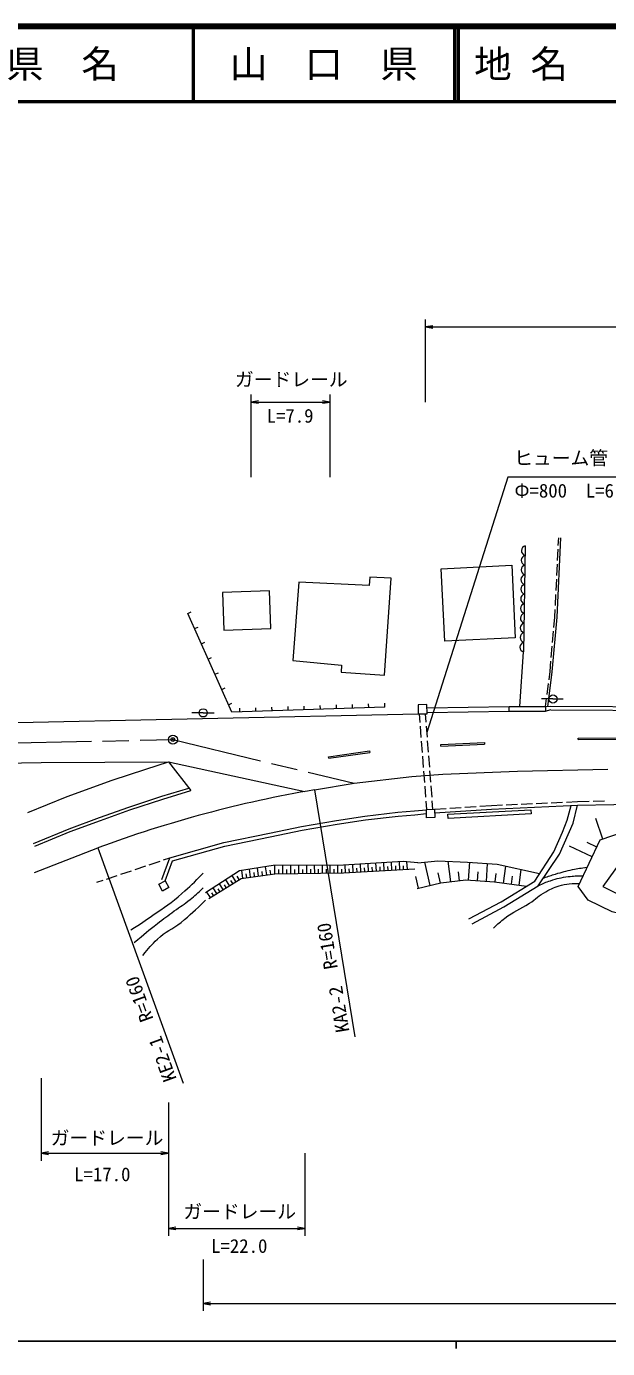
# Model space of a CAD drawing. Units: millimetres at full size, sheet at 1:1000; details may follow other scales. Extents: x 40000 to 680000, y 20000 to 380000.
# Drawn here: x 310828 to 388132, y 204000 to 380000 of the extents above; entities that cross this region are included whole.
import ezdxf
from ezdxf.enums import TextEntityAlignment as Align

# ---------------------------------------------------------------- set-up
doc = ezdxf.new("R2010")
doc.units = ezdxf.units.MM
doc.header["$LTSCALE"] = 1000
doc.header["$PDMODE"] = 32
doc.header["$PDSIZE"] = 500
doc.linetypes.add('CHAIN', pattern=[18.5, 12, -1.5, 3.5, -1.5])
for name, color, linetype, lineweight in [('M-BGD', 7, 'Continuous', 13), ('M-BMK', 2, 'CHAIN', 13), ('M-BMK-SRVR', 3, 'Continuous', 13), ('M-STR-HTXT', 7, 'Continuous', 13), ('M-TTL', 2, 'Continuous', 140), ('M-TTL-BAND', 7, 'Continuous', 25), ('M-TTL-LINE', 7, 'Continuous', 50)]:
    doc.layers.add(name, color=color, linetype=linetype, lineweight=lineweight)
doc.layers.add('M-TTL-TXT', color=7, linetype='Continuous')
doc.styles.add('ＭＳ ゴシック', font='')
doc.styles.get('ＭＳ ゴシック').set_extended_font_data('MS Gothic')

# ---------------------------------------------------------------- blocks, each defined once
blk = doc.blocks.new('open_arrow')
at = {"color": 0, "linetype": 'Continuous', "lineweight": -2}
blk.add_lwpolyline([(7.5, 1.25), (0, 0), (7.5, -1.25)], dxfattribs=at)

msp = doc.modelspace()

# ---------------------------------------------------------------- linework, layer by layer
at = {"layer": 'M-BGD'}
for p, q in [((381584, 310895), (381634, 311919)), ((377183, 310868), (376972, 296730)), ((381487, 308897), (381560, 310395)), ((381389, 306899), (381462, 308398)), ((381292, 304902), (381365, 306400)), ((381194, 302904), (381267, 304402)), ((332297, 301869), (332753, 302072)), ((381000, 300000), (381120, 301380)), ((381120, 301380), (381170, 302405)), ((333197, 299843), (333654, 300046)), ((380826, 298007), (380956, 299502)), ((334098, 297817), (334555, 298021)), ((380653, 296015), (380783, 297509)), ((334998, 295792), (335455, 295995)), ((376458, 289450), (376972, 296730)), ((335899, 293766), (336356, 293969)), ((380345, 293032), (380489, 294136)), ((380489, 294136), (380609, 295517)), ((380085, 291049), (380280, 292537)), ((336799, 291740), (337256, 291943)), ((380870, 290470), (379364, 290470)), ((379876, 289450), (380020, 290554)), ((380870, 290470), (382210, 290480)), ((334333, 288624), (335813, 288640)), ((337700, 289714), (338157, 289917)), ((339222, 288738), (339204, 289238)), ((341364, 288812), (341347, 289312)), ((343506, 288886), (343489, 289385)), ((345649, 288959), (345632, 289459)), ((347791, 289033), (347774, 289533)), ((349934, 289107), (349917, 289607)), ((352076, 289181), (352059, 289681)), ((354219, 289255), (354202, 289754)), ((356361, 289328), (356344, 289828)), ((358504, 289402), (358487, 289902)), ((375031, 288850), (375027, 289450)), ((379876, 289450), (380593, 289535)), ((379876, 289450), (379876, 288850)), ((379876, 288850), (380593, 289068)), ((334333, 288624), (332822, 288608)), ((363201, 287349), (363113, 288479)), ((364002, 287372), (363914, 288499)), ((363357, 285356), (363240, 286851)), ((364158, 285378), (364041, 286874)), ((384210, 285071), (384209, 285271)), ((351011, 282778), (356463, 283557)), ((356463, 283557), (356492, 283359)), ((363513, 283362), (363396, 284857)), ((364313, 283384), (364196, 284880)), ((365951, 284399), (371746, 284663)), ((365960, 284199), (365951, 284399)), ((365960, 284199), (371755, 284464)), ((371746, 284663), (371755, 284464)), ((351039, 282580), (351011, 282778)), ((351039, 282580), (356492, 283359)), ((363668, 281368), (363551, 282863)), ((364469, 281390), (364352, 282886)), ((363824, 279374), (363707, 280869)), ((364625, 279396), (364508, 280892)), ((349146, 278377), (354411, 279245)), ((363980, 277380), (363863, 278875)), ((364780, 277403), (364663, 278898)), ((364107, 275752), (364018, 276881)), ((364907, 275777), (364819, 276904)), ((372686, 276307), (374159, 276374)), ((374659, 276396), (376157, 276463)), ((376657, 276486), (378155, 276553)), ((378655, 276576), (380153, 276643)), ((380653, 276666), (382151, 276733)), ((382651, 276756), (384124, 276822)), ((384124, 276822), (385705, 276854)), ((386205, 276865), (387705, 276896)), ((365103, 275807), (366649, 275909)), ((367148, 275942), (368645, 276041)), ((369144, 276074), (370640, 276172)), ((371139, 276205), (372686, 276307)), ((387514, 271825), (386580, 274546)), ((386698, 270749), (385399, 271366)), ((311907, 267383), (320319, 270643)), ((329069, 269045), (329889, 269320)), ((386082, 269450), (383087, 270871)), ((323381, 267135), (324803, 267613)), ((325277, 267772), (326699, 268249)), ((327173, 268408), (328595, 268886)), ((339604, 266612), (339459, 267641)), ((340648, 266759), (340501, 267804)), ((341709, 266908), (341560, 267969)), ((342248, 266984), (342172, 267523)), ((342786, 267060), (342635, 268137)), ((343325, 267136), (343249, 267674)), ((343863, 267211), (343849, 268299)), ((344403, 267218), (344396, 267758)), ((344942, 267225), (344929, 268304)), ((345478, 267232), (345471, 267767)), ((346013, 267238), (345999, 268309)), ((346544, 267245), (346538, 267777)), ((347076, 267252), (347062, 268315)), ((347603, 267259), (347596, 267786)), ((348130, 267265), (348117, 268320)), ((348653, 267272), (348647, 267795)), ((349176, 267279), (349163, 268325)), ((349696, 267285), (349689, 267805)), ((350215, 267292), (350201, 268330)), ((350730, 267299), (350723, 267814)), ((351245, 267305), (351232, 268335)), ((351756, 267312), (351750, 267823)), ((352267, 267318), (352254, 268341)), ((352775, 267325), (352769, 267833)), ((353283, 267343), (353224, 268358)), ((353793, 267373), (353763, 267882)), ((354302, 267402), (354243, 268421)), ((354813, 267432), (354784, 267943)), ((355325, 267461), (355265, 268484)), ((355838, 267491), (355808, 268005)), ((356351, 267521), (356292, 268548)), ((356867, 267551), (356837, 268066)), ((357382, 267581), (357323, 268612)), ((357900, 267611), (357870, 268128)), ((358417, 267641), (358357, 268676)), ((358937, 267671), (358907, 268190)), ((359457, 267701), (359396, 268740)), ((359978, 267731), (359948, 268253)), ((360500, 267761), (360440, 268805)), ((360999, 267790), (360971, 268273)), ((361498, 267819), (361442, 268785)), ((364555, 265645), (363819, 268747)), ((367272, 266134), (366945, 268880)), ((369646, 266352), (369807, 268736)), ((372022, 266191), (372182, 268567)), ((374292, 265960), (374594, 268223)), ((376380, 265682), (376658, 267770)), ((320192, 266064), (321011, 266339)), ((321485, 266498), (322907, 266976)), ((336992, 265096), (336516, 265860)), ((337841, 265625), (337353, 266407)), ((338265, 265889), (338016, 266289)), ((338689, 266154), (338191, 266954)), ((339130, 266428), (338856, 266869)), ((340126, 266686), (340053, 267208)), ((341179, 266834), (341104, 267364)), ((363004, 265278), (362636, 266828)), ((365900, 265964), (365581, 267309)), ((368458, 266275), (368317, 267461)), ((370834, 266271), (370914, 267459)), ((373161, 266111), (373311, 267243)), ((375336, 265821), (375475, 266865)), ((335294, 264039), (334841, 264767)), ((335719, 264303), (335486, 264676)), ((336143, 264567), (335678, 265313)), ((336567, 264832), (336329, 265214)), ((337416, 265360), (337173, 265752))]:
    msp.add_line(p, q, dxfattribs=at)
for points in [[(380173, 289411), (380787, 294104), (381419, 301360), (381934, 311905)], [(358504, 289402), (338150, 288701), (332297, 301869)], [(364114, 289293), (375027, 289450), (379876, 289450)], [(364122, 288694), (375031, 288850), (379876, 288850)], [(380590, 289035), (397025, 288934), (409910, 288575)], [(380593, 289535), (397028, 289434), (409863, 289370)], [(384209, 285271), (424005, 285512), (444148, 285793), (463730, 286190), (482588, 286961), (499670, 288036), (520608, 289368), (532432, 290209)], [(384210, 285071), (424007, 285312), (444151, 285593), (463736, 285990), (482598, 286762), (499683, 287837), (520621, 289169), (532446, 290010)], [(187802, 284992), (305523, 287247), (362953, 288475)], [(207744, 266550), (205905, 267797), (203437, 269515), (202658, 270247), (202362, 270948), (202347, 271852), (202440, 272709), (202939, 273472), (203951, 274204), (204980, 274796), (212987, 279781), (214545, 280124), (268568, 281253), (312768, 281999), (329706, 282122), (347880, 278156)], [(311024, 275344), (316235, 277494), (322241, 279667), (326704, 281116), (329706, 282122), (332692, 278278)], [(311772, 271231), (316516, 273194), (320558, 274690), (324461, 276092), (328854, 277517), (332429, 278616)], [(311925, 270862), (316662, 272822), (320695, 274314), (324590, 275713), (328974, 277136), (332692, 278278)], [(365136, 275309), (372713, 275808), (384140, 276322), (393791, 276521), (401250, 276540), (408727, 276587), (440660, 276972), (470278, 277709), (483820, 278246), (507415, 279749)], [(370138, 260536), (374344, 262803), (378901, 265607), (381752, 269813), (383574, 273926), (384140, 276322)], [(403940, 258486), (388727, 262131), (385572, 263673), (384205, 265496), (387150, 271700), (401250, 276540)], [(408727, 276587), (390900, 270263), (387500, 265531), (390795, 263884), (406148, 260449)], [(328830, 266446), (329889, 269320), (337091, 271357), (343160, 272622), (347399, 273512), (352087, 274309), (355862, 274872), (360249, 275388), (362472, 275560), (364028, 275709)], [(329299, 266273), (330270, 268908), (337210, 270871), (343262, 272133), (347492, 273021), (352166, 273815), (355928, 274376), (360298, 274890), (362515, 275062), (364044, 275209)], [(369694, 261202), (373959, 263446), (378469, 266226), (380969, 270129), (382161, 272723), (382768, 274335), (383277, 276283)], [(362897, 268642), (360931, 268835), (353009, 268344), (343662, 268298), (339175, 267597), (334665, 264652)], [(335098, 263916), (339374, 266580), (343861, 267211), (353021, 267328), (362497, 267877)], [(362897, 268642), (365560, 268945), (369486, 268759), (373435, 268478), (379099, 267233)], [(362803, 265230), (365958, 265978), (369299, 266375), (373108, 266118), (377371, 265550)]]:
    msp.add_lwpolyline(points, dxfattribs=at)
for points in [[(375380, 308269), (375847, 298611), (366478, 298157), (366010, 307816)], [(347058, 306003), (346279, 295578), (352749, 294976), (352708, 294020), (358472, 293646), (359326, 306545), (356511, 306701), (356439, 305600)], [(337095, 299619), (343358, 299853), (343171, 304865), (336908, 304632)], [(364127, 288505), (364096, 289741), (362922, 289711), (362953, 288475)], [(364027, 275749), (365121, 275784), (365155, 274694), (364061, 274660)], [(366903, 275130), (377933, 275732), (377963, 275181), (366934, 274578)], [(328437, 265805), (329299, 266273), (329789, 265368), (328927, 264901)]]:
    msp.add_lwpolyline(points, close=True, dxfattribs=at)
for centre in [(380870, 290470), (334333, 288624)]:
    msp.add_circle(centre, 550, dxfattribs=at)
for centre, radius, start, end in [((377336, 310223), 663, 103.38324, 254.91222), ((377298, 307652), 663, 103.38324, 254.91222), ((377317, 308937), 663, 103.38324, 254.91222), ((377279, 306367), 663, 103.38324, 254.91222), ((377260, 305082), 663, 103.38324, 254.91222), ((377221, 302511), 663, 103.38324, 254.91222), ((377240, 303796), 663, 103.38324, 254.91222), ((377202, 301226), 663, 103.38324, 254.91222), ((377164, 298655), 663, 103.38324, 254.91222), ((377183, 299941), 663, 103.38324, 254.91222), ((377145, 297370), 663, 103.38324, 254.91222), ((376011, 120648), 160000, 99.66627, 110.3697)]:
    msp.add_arc(centre, radius, start, end, dxfattribs=at)
for points, knots in [([(379600, 266638), (380365, 266910), (380579, 266980), (381214, 267173), (382089, 267438), (382586, 267570), (383481, 267757), (384241, 267916), (384504, 267959), (385439, 268096)], [0, 0, 0, 0, 1, 1, 1, 2, 2, 2, 3, 3, 3, 3]), ([(324735, 259754), (326151, 260659), (326531, 260913), (327656, 261694), (329199, 262765), (330094, 263336), (331512, 264568), (332662, 265567), (333055, 265955), (334316, 267279)], [0, 0, 0, 0, 1, 1, 1, 2, 2, 2, 3, 3, 3, 3]), ([(372942, 259952), (373609, 260606), (373842, 260794), (374461, 261284), (375633, 262212), (376484, 262448), (377732, 263270), (378608, 263847), (379002, 264322), (379929, 264813), (380702, 265222), (381136, 265490), (381985, 265701), (382539, 265838), (382865, 265851), (383434, 265887), (383813, 265912), (383946, 265917), (384405, 265917)], [0, 0, 0, 0, 1, 1, 1, 2, 2, 2, 3, 3, 3, 4, 4, 4, 5, 5, 5, 6, 6, 6, 6]), ([(378901, 265607), (379640, 265961), (379882, 266061), (380537, 266285), (381431, 266590), (381959, 266702), (382897, 266822), (383670, 266921), (383964, 266932), (384888, 266935)], [0, 0, 0, 0, 1, 1, 1, 2, 2, 2, 3, 3, 3, 3]), ([(325156, 258048), (326623, 259282), (327009, 259619), (328240, 260572), (329106, 261243), (329601, 261606), (330483, 262254), (331300, 262854), (331800, 263135), (332587, 263773), (333299, 264352), (333537, 264573), (334339, 265339)], [0, 0, 0, 0, 1, 1, 1, 2, 2, 2, 3, 3, 3, 4, 4, 4, 4]), ([(326324, 256342), (327125, 257382), (327422, 257720), (328240, 258492), (329340, 259530), (330212, 259793), (331395, 260735), (332739, 261806), (333174, 262251), (334643, 263703)], [0, 0, 0, 0, 1, 1, 1, 2, 2, 2, 3, 3, 3, 3])]:
    msp.add_open_spline(points, degree=3, knots=knots, dxfattribs=at)
at = {"layer": 'M-BMK'}
for points in [[(156218, 282204), (230600, 283241), (270474, 283829), (330311, 285067), (354411, 279245)], [(354411, 279245), (362092, 280146), (366228, 280462), (376166, 280883), (399793, 281377)]]:
    msp.add_lwpolyline(points, dxfattribs=at)
at = {"layer": 'M-BMK-SRVR'}
msp.add_circle((330311, 285067), 600, dxfattribs=at)
msp.add_point((330311, 285067), dxfattribs=at)
at = {"layer": 'M-STR-HTXT'}
for p, q in [((363914, 330000), (363914, 341000)), ((363914, 340000), (430967, 340000)), ((340712, 320000), (340712, 331000)), ((351228, 320000), (351228, 331000)), ((340712, 330000), (351228, 330000)), ((374881, 320016), (364108, 286007)), ((395205, 320016), (374881, 320016)), ((349146, 278377), (354534, 245498)), ((320319, 270643), (331686, 239325)), ((312768, 240000), (312768, 229000)), ((329706, 236773), (329706, 229000)), ((312768, 230000), (329706, 230000)), ((329706, 229000), (329706, 219000)), ((347880, 230000), (347880, 219000)), ((329706, 220000), (347880, 220000)), ((334316, 215834), (334316, 209000)), ((334316, 210000), (535670, 210000))]:
    msp.add_line(p, q, dxfattribs=at)
at = {"layer": 'M-TTL'}
msp.add_line((680000, 380000), (40000, 380000), dxfattribs=at)
at = {"layer": 'M-TTL-BAND'}
for p, q in [((40000, 205000), (579000, 205000)), ((368000, 205000), (368000, 204000))]:
    msp.add_line(p, q, dxfattribs=at)
at = {"layer": 'M-TTL-LINE'}
for p, q in [((333000, 380000), (333000, 370000)), ((367750, 380000), (367750, 370000)), ((368250, 380000), (368250, 370000)), ((40000, 370000), (680000, 370000))]:
    msp.add_line(p, q, dxfattribs=at)

# ---------------------------------------------------------------- block references
at = {"layer": 'M-STR-HTXT', "xscale": 133, "yscale": 133}
for p in [(363914, 340000), (340712, 330000), (312768, 230000), (329706, 220000), (334316, 210000)]:
    msp.add_blockref('open_arrow', p, dxfattribs=at)
at = {"layer": 'M-STR-HTXT', "xscale": 133, "yscale": 133, "rotation": 180}
for p in [(351228, 330000), (329706, 230000), (347880, 220000)]:
    msp.add_blockref('open_arrow', p, dxfattribs=at)

# ---------------------------------------------------------------- texts
at = {"layer": 'M-STR-HTXT', "style": 'ＭＳ ゴシック'}
for p in [(346058, 333011), (321553, 232041), (339193, 222235)]:
    msp.add_text('ガードレール', height=1833, dxfattribs=at).set_placement(p, align=Align.MIDDLE_CENTER)
for s, p in [('L=7.9', (345900, 326704)), ('ヒューム管', (381953, 321082)), ('L=17.0', (320922, 225732)), ('L=22.0', (339140, 216189))]:
    msp.add_text(s, height=1833, dxfattribs=at).set_placement(p, align=Align.BOTTOM_CENTER)
msp.add_text('Φ=800\u3000L=6.0(14.3)', height=1833, dxfattribs=at).set_placement((375750, 316733), align=Align.BOTTOM_LEFT)
for s, rotation, p in [('R=160', 99.306, (350834, 257572)), ('R=160', 109.948, (325820, 250508)), ('KA2-2', 99.306, (352393, 249161)), ('KE2-1', 109.948, (328905, 242529))]:
    msp.add_text(s, height=1833, rotation=rotation, dxfattribs=at).set_placement(p, align=Align.MIDDLE_CENTER)
at = {"layer": 'M-TTL-TXT', "style": 'ＭＳ ゴシック'}
for s, p in [('県\u3000名', (315625, 375000)), ('山\u3000口\u3000県', (350375, 375000))]:
    msp.add_text(s, height=3666, dxfattribs=at).set_placement(p, align=Align.MIDDLE_CENTER)
msp.add_text('地 名', height=3666, dxfattribs=at).set_placement((370380, 375000), align=Align.MIDDLE_LEFT)

doc.saveas('drawing.dxf')
